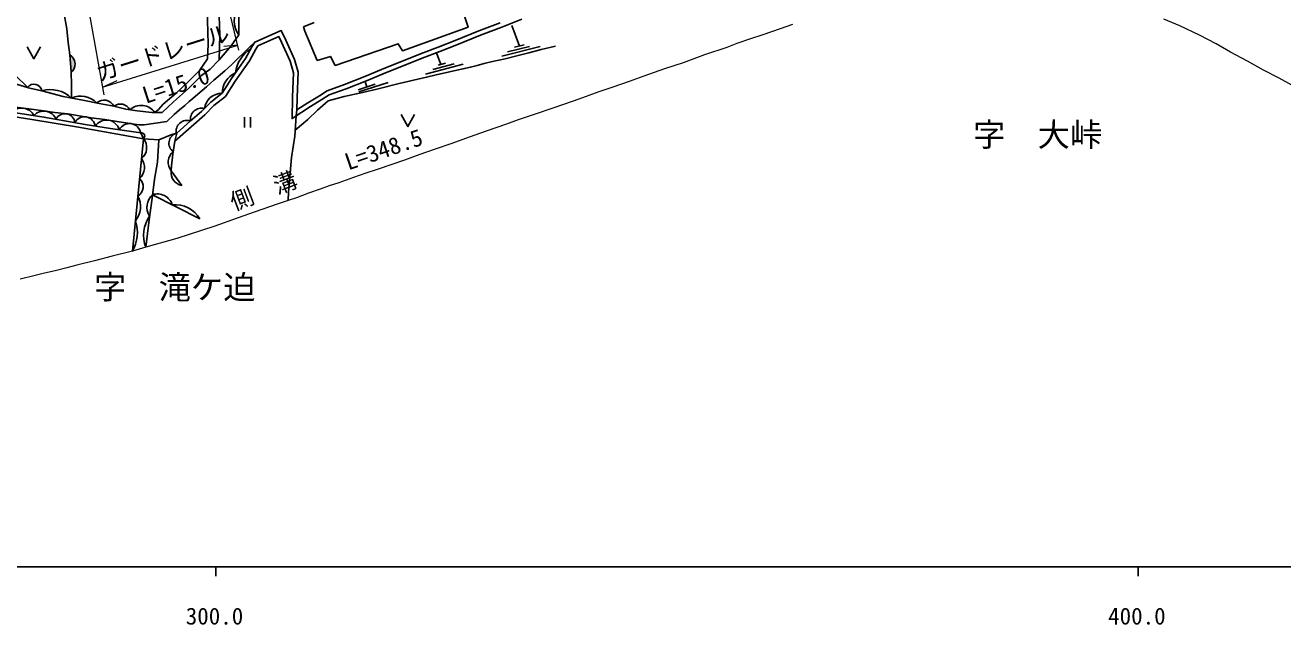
# Model space of a CAD drawing. Units: millimetres at full size, sheet at 1:1000; details may follow other scales. Extents: x 40000 to 680000, y 20000 to 380000.
# Drawn here: x 347316 to 483669, y 198715 to 263692 of the extents above; entities that cross this region are included whole.
import ezdxf
from ezdxf.enums import TextEntityAlignment as Align

# ---------------------------------------------------------------- set-up
doc = ezdxf.new("R2010")
doc.units = ezdxf.units.MM
doc.header["$LTSCALE"] = 1000
for name, color, linetype, lineweight in [('M-BGD', 7, 'Continuous', 25), ('M-STR-HTXT', 7, 'Continuous', 13), ('M-TTL-BAND', 7, 'Continuous', 25)]:
    doc.layers.add(name, color=color, linetype=linetype, lineweight=lineweight)
doc.layers.add('M-BMK-HTXT', color=7, linetype='Continuous')
doc.styles.add('ＭＳ ゴシック', font='')
doc.styles.get('ＭＳ ゴシック').set_extended_font_data('MS Gothic')

msp = doc.modelspace()

# ---------------------------------------------------------------- hatches: boundary and pattern name
at = {"layer": 'M-BGD'}
msp.add_hatch(color=256, dxfattribs=at).paths.add_polyline_path([(352307, 258547, 0.51219), (352168, 260461)])

# ---------------------------------------------------------------- linework, layer by layer
for p, q in [((400899, 261431), (400068, 263654)), ((392383, 259445), (391922, 260710)), ((398990, 260341), (403161, 261372)), ((399616, 260805), (402009, 261397)), ((400381, 261303), (401417, 261559)), ((390704, 258371), (394802, 259474)), ((391524, 258903), (393818, 259520)), ((392080, 259363), (392883, 259579)), ((347585, 256951), (345310, 257621)), ((383421, 256697), (385267, 257284)), ((383497, 256459), (386658, 257463)), ((384344, 256990), (384161, 257593)), ((371091, 253727), (371091, 252609)), ((371758, 253727), (371758, 252609)), ((361126, 245320), (366266, 242694))]:
    msp.add_line(p, q, dxfattribs=at)
for points in [[(368349, 259934), (369660, 261439), (370494, 262632), (370470, 265070), (370411, 266680), (370198, 269077), (370032, 271851), (369685, 274024), (370358, 274324), (371998, 275221), (373961, 276094), (380839, 278100), (386487, 279872), (387498, 280172), (387734, 279372), (388591, 279608), (388705, 279144)], [(346165, 258333), (347639, 256899), (349113, 256578), (351450, 255968), (353768, 255521), (355337, 255211), (356946, 254902), (358219, 254581), (359469, 254426), (361058, 254232), (362153, 254213), (363413, 255393), (365021, 256835), (366451, 258254), (367359, 258925), (368349, 259934), (368426, 262631), (368329, 265683), (367772, 269482), (367407, 273188), (367373, 274567)], [(365753, 273413), (365840, 272770), (366038, 271574), (366290, 270285), (366507, 268931), (366778, 267438), (366983, 266097), (367051, 265619), (367077, 264182), (367123, 262979), (367149, 261601), (367085, 260040), (366201, 258765), (364930, 257468), (363693, 256328), (362289, 255150), (361782, 254559), (361383, 254227)], [(352335, 255797), (352327, 257205), (352306, 258636), (352168, 260461), (351997, 261813), (351832, 263284), (351545, 264888), (351257, 266560), (351057, 267770), (350882, 269227), (350412, 271656), (350373, 272043)], [(394031, 267477), (395331, 263473), (388222, 260925), (387774, 261672), (380936, 259326), (380412, 260309), (378981, 259869), (377639, 263033), (377509, 263494), (378646, 263989)], [(363558, 251112), (365586, 252936), (366792, 253980), (367790, 254978), (369043, 255967), (370103, 257640), (371631, 259817), (372317, 261095), (372558, 261451), (374834, 262456), (375112, 261847), (376038, 259783), (376420, 258539), (376303, 255881), (376257, 253570), (378239, 254871), (379487, 255622), (380271, 256144), (382106, 256787), (384314, 257653), (386122, 258414), (390345, 260118), (392283, 260846), (394107, 261564), (396695, 262599), (399000, 263481), (401147, 264355)], [(363777, 251981), (365255, 253311), (366451, 254346), (367458, 255353), (368666, 256307), (369687, 257918), (371204, 260080), (371889, 261354), (372224, 261850), (375084, 263113), (375567, 262053), (376507, 259960), (376924, 258604), (376803, 255865), (376776, 254508), (377973, 255294), (379220, 256044), (380046, 256595), (381932, 257256), (384126, 258116), (385932, 258876), (390164, 260584), (392104, 261313), (393923, 262029), (396512, 263065), (398816, 263946)], [(346266, 254810), (347699, 254621), (349307, 254400), (350524, 254230), (351938, 254068), (353187, 253853), (354483, 253665), (355943, 253469), (357499, 253202), (359629, 252909), (360234, 252876), (361431, 253065), (362675, 253260), (363469, 253999), (364045, 254522), (364631, 254997), (365111, 255419), (365482, 255748), (366042, 256233), (366496, 256613), (366972, 257011), (367775, 257734), (368971, 258741), (369715, 259430), (370338, 260029), (371113, 260749), (371622, 261307), (372224, 261850)], [(347533, 261353), (348249, 260058), (348965, 261353)], [(376607, 252323), (377946, 253461), (378995, 254486), (380172, 255502), (381899, 255951), (383901, 256381), (385450, 256771), (387856, 257367), (390829, 258046), (391871, 258306), (394769, 258950), (395589, 259151), (396326, 259327), (397092, 259529), (398000, 259751), (399371, 260059), (400606, 260362), (401937, 260679), (403242, 261042), (404820, 261405)], [(293312, 243361), (297402, 243268), (302529, 243189), (309565, 243047), (313663, 243015), (319197, 245229), (326218, 247932), (330938, 249851), (336667, 252094), (342494, 254352), (348042, 253484), (353083, 252657), (360143, 251375), (358943, 239189)], [(360143, 251375), (359854, 252022), (356578, 252490), (353834, 252926), (349350, 253735), (346302, 254204), (342724, 254727), (341566, 254909), (338027, 253418), (334956, 252085), (331741, 250593), (331067, 250537), (329481, 250442), (328233, 250331), (326567, 250218)], [(376776, 254508), (376693, 253856), (376570, 251658), (376210, 249359), (375874, 245611), (375813, 244678)], [(388091, 254000), (388807, 252704), (389523, 254000)], [(360412, 239625), (360744, 242600), (361075, 244948), (361357, 247001), (361654, 248852), (361804, 251285), (360143, 251375)], [(361804, 251285), (363226, 251830), (363777, 251981), (363562, 251136), (363321, 249700), (363187, 248438), (363146, 247914), (364300, 246332)]]:
    msp.add_lwpolyline(points, dxfattribs=at)
for centre, radius, start, end in [((372537, 264155), 2549, 144.97286, 216.70951), ((351549, 259454), 1182, 309.90388, 58.38904), ((373708, 258067), 3628, 122.29052, 172.8384), ((371133, 256275), 2467, 114.52807, 179.26448), ((348274, 256456), 848, 8.32112, 144.26939), ((350066, 253476), 3245, 45.65341, 107.08681), ((353326, 253609), 2403, 43.58912, 114.36098), ((355867, 254365), 1205, 26.41717, 131.69585), ((357650, 253996), 1147, 27.49254, 127.8727), ((359893, 253169), 1827, 35.35845, 132.08277), ((368614, 254435), 1872, 88.41065, 173.41528), ((346915, 253159), 1553, 28.50246, 134.18012), ((349350, 252950), 1431, 22.45818, 138.416), ((351636, 253026), 1072, 5.57886, 153.96672), ((353752, 252571), 1189, 8.76851, 151.95371), ((366414, 253522), 1178, 73.1958, 190.32292), ((356137, 251979), 1436, 15.19622, 147.40056), ((358632, 251790), 1245, 10.73679, 153.0011), ((364873, 252180), 1194, 71.35596, 190.607), ((359914, 251661), 366, 308.73177, 99.38414), ((358985, 250413), 1506, 309.01488, 39.7393), ((364007, 250895), 1108, 106.06618, 234.89065), ((364282, 248841), 1466, 128.52419, 219.20069), ((358629, 248277), 1623, 312.23169, 36.52249), ((358936, 246195), 1179, 300.41768, 48.3365), ((364535, 247715), 1403, 171.83686, 260.36206), ((357368, 244030), 2450, 320.82518, 27.929), ((362337, 243969), 1815, 131.86453, 212.15787), ((361652, 243712), 1692, 17.75756, 108.11686), ((363580, 241143), 3101, 30.01646, 95.85797), ((363728, 240955), 3572, 145.01824, 201.85666), ((355560, 241185), 3928, 329.46283, 19.29135)]:
    msp.add_arc(centre, radius, start, end, dxfattribs=at)
at = {"layer": 'M-STR-HTXT'}
for p, q in [((370492, 260986), (368010, 271353)), ((354284, 264806), (355840, 256128)), ((355689, 256970), (370364, 261519)), ((370364, 261519), (368856, 261378)), ((355689, 256970), (357292, 257700))]:
    msp.add_line(p, q, dxfattribs=at)
for points in [[(430519, 263768), (429155, 263287), (427276, 262654), (425962, 262200), (424488, 261697), (423399, 261278), (420985, 260468), (418638, 259626), (416642, 258950), (414394, 258164), (412796, 257599), (410904, 256930), (409497, 256456), (407359, 255688), (405774, 255135), (404423, 254669), (402733, 254085), (400773, 253422), (399403, 252918), (397400, 252260), (395471, 251542), (393591, 250885), (391675, 250215), (390120, 249686), (388461, 249072), (387054, 248586), (385462, 248039), (384148, 247616), (382899, 247182), (381319, 246624), (380294, 246268), (379307, 245916), (378022, 245475), (376730, 244996), (375813, 244678), (374640, 244301), (372247, 243448), (370297, 242785), (367863, 241924), (363759, 240572), (360412, 239625), (358943, 239189), (356762, 238649), (354834, 238161), (352925, 237682), (351846, 237405), (350566, 237081), (349417, 236815), (348249, 236530), (346780, 236186)], [(484655, 257184), (483272, 257950), (481566, 258799), (479822, 259795), (477979, 260775), (476423, 261659), (474621, 262597), (472502, 263611), (470767, 264345)]]:
    msp.add_lwpolyline(points, dxfattribs=at)
at = {"layer": 'M-TTL-BAND'}
for p, q in [((40000, 205000), (579000, 205000)), ((368000, 205000), (368000, 204000)), ((468000, 205000), (468000, 204000))]:
    msp.add_line(p, q, dxfattribs=at)

# ---------------------------------------------------------------- texts
at = {"layer": 'M-BMK-HTXT', "style": 'ＭＳ ゴシック'}
for s, p in [('字\u3000大峠', (457086, 251841)), ('字\u3000滝ケ迫', (363537, 235304))]:
    msp.add_text(s, height=2566, dxfattribs=at).set_placement(p, align=Align.MIDDLE_CENTER)
at = {"layer": 'M-STR-HTXT', "style": 'ＭＳ ゴシック'}
for s, rotation, p in [('ガードレール', 17.475, (362234, 260710)), ('L=15.0', 18.034, (363668, 257195)), ('L=348.5', 18.97, (386179, 250234)), ('側\u3000溝', 20.772, (373155, 245763))]:
    msp.add_text(s, height=1833, rotation=rotation, dxfattribs=at).set_placement(p, align=Align.MIDDLE_CENTER)
at = {"layer": 'M-TTL-BAND', "style": 'ＭＳ ゴシック'}
for s, p in [('300.0', (367844, 198195)), ('400.0', (467844, 198195))]:
    msp.add_text(s, height=1833, dxfattribs=at).set_placement(p, align=Align.BOTTOM_CENTER)

doc.saveas('drawing.dxf')
